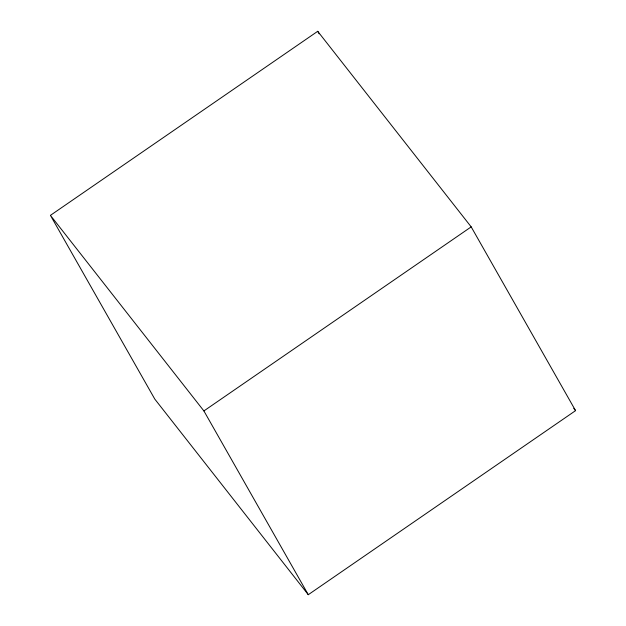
<?xml version="1.0" encoding="UTF-8"?>
<svg xmlns="http://www.w3.org/2000/svg" width="626" height="626" viewBox="0 0 626 626"><rect width="100%" height="100%" fill="white"/><g stroke="black" fill="none" stroke-linecap="round" stroke-linejoin="round"><path stroke-width="0.94" d="M50.424 215.36L317.718 31.3L471.19 226.878L575.576 410.64L308.282 594.7L154.81 399.122L50.424 215.36L203.896 410.938L308.282 594.7M203.896 410.938L471.19 226.878M573.776 408.34L575.576 410.64M317.718 31.3L319.158 33.843"/></g></svg>
